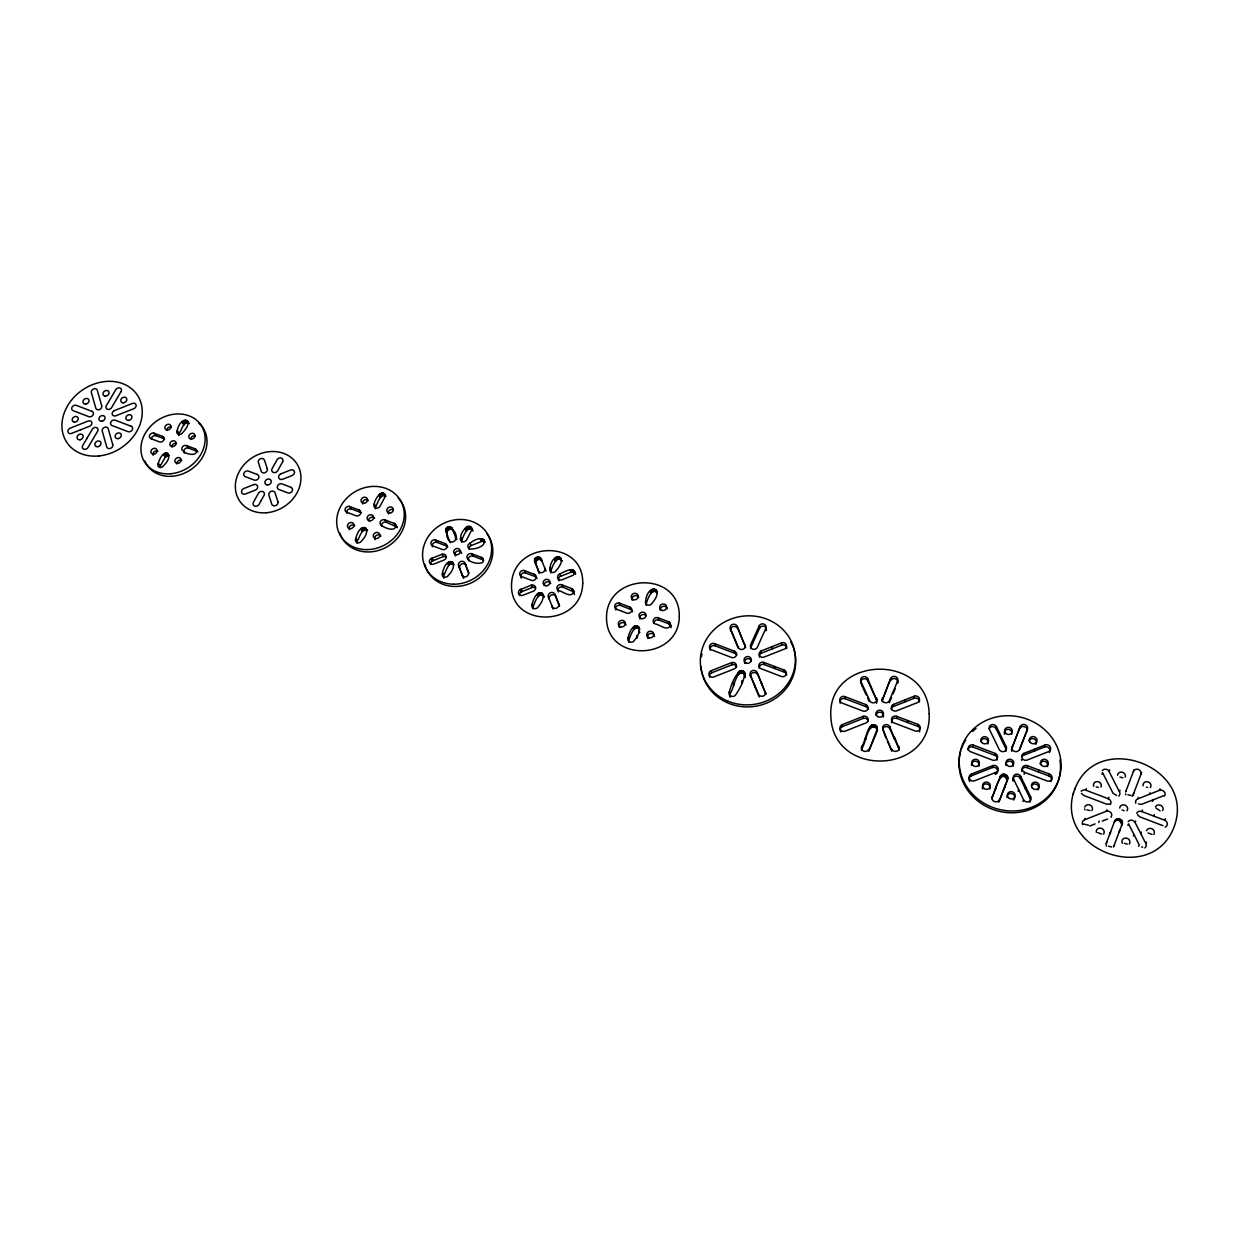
<?xml version="1.0" encoding="UTF-8"?>
<svg xmlns="http://www.w3.org/2000/svg" width="1239" height="1239" viewBox="0 0 1239 1239"><rect width="100%" height="100%" fill="white"/><g stroke="black" fill="none" stroke-linecap="round" stroke-linejoin="round"><path stroke-width="1.5" d="M899.158 750.23A3.794 3.562 8 0 0 898.879 748.402L889.819 728.702L889.819 726.72A3.779 3.547 5.9 0 0 884.863 724.815A3.779 3.547 5.9 0 0 882.896 729.446L885.978 738.057M882.168 701.816A3.732 3.485 4.3 0 1 882.385 700.02L890.64 678.538A3.748 3.469 3.9 0 1 895.487 676.633A3.748 3.469 3.9 0 1 897.609 681.156L897.563 683.262M882.896 729.446L891.941 751.144L887.496 741.371M891.244 709.73A3.748 3.5 5.5 0 1 893.025 706.664L893.489 704.433L914.243 696.21A3.779 3.5 6.4 0 1 919.214 698.084A3.779 3.5 6.4 0 1 917.294 702.683L896.091 711.016A3.763 3.516 5.4 0 1 893.04 704.619L893.489 704.433M894.558 739.094L889.819 726.72M891.724 722.833A3.763 3.516 6.2 0 1 896.711 718.372L896.742 716.359L917.805 724.366A3.794 3.547 8.1 0 1 919.973 729.012A3.794 3.547 8.1 0 1 915.063 730.948L893.753 722.802A3.779 3.531 6 0 1 891.786 718.124A3.779 3.531 6 0 1 896.742 716.359M898.879 748.402L894.589 737.143M893.474 706.478L904.578 702.095L904.64 700.035M1106.489 846.082A4.073 3.717 24.3 0 1 1106.303 843.186L1114.295 822.046L1116.525 820.218L1119.576 820.497L1121.884 824.647L1113.876 846.129A4.073 3.717 24.3 0 1 1113.412 846.98M920.081 729.167A3.779 3.531 8.2 0 0 917.712 726.364L907.583 722.538L907.645 720.54M919.415 701.94A3.763 3.5 6.5 0 0 914.165 698.285L914.243 696.21M917.712 726.364L917.805 724.366M1007.369 780.462C1000.694 766.229 994.39 792.975 991.789 798.551L1000.415 776.079L1002.63 774.298L1005.603 774.561L1007.601 776.698L1007.369 780.462L999.099 801.385A3.918 3.655 17.7 0 1 998.619 802.206M534.644 561.391L539.368 573.301L534.52 559.827L535.96 557.689L538.516 557.008L540.715 558.185L542.124 561.252L540.715 558.185M535.666 563.73C534.474 560.369 539.6 557.736 541.722 560.539M450.5 542.697C439.349 529.564 455.998 521.96 456.68 539.77L451.786 527.814L448.797 526.683L446.505 527.922L445.653 530.246L449.23 540.328A3.423 3.051 -27.2 0 0 453.613 541.629A3.423 3.051 -27.2 0 0 455.425 537.385M877.166 727.061L876.98 731.738L877.166 727.061C867.656 717.753 866.092 741.681 861.678 746.528L861.755 748.449A3.763 3.547 5.5 0 0 861.523 750.276M729.353 691.734A3.655 3.438 -10.2 0 0 731.258 696.225A3.655 3.438 -10.2 0 0 736.043 694.32C754.226 667.078 738.026 659.876 729.353 691.734L729.833 693.778A3.64 3.423 -10.1 0 0 730.251 697.185M670.392 625.494L668.75 621.823L658.296 617.843A3.562 3.283 -16.7 0 0 653.557 619.546A3.562 3.283 -16.7 0 0 655.168 623.914C659.427 624.348 667.387 631.875 670.392 625.494L671.042 627.708M967.938 749.92A3.856 3.578 12.9 0 1 973.095 747.071L973.374 745.119L995.103 753.389A3.887 3.609 14.4 0 1 997.395 758.129A3.887 3.609 14.4 0 1 992.424 760.08L970.664 751.779A3.856 3.593 12.8 0 1 968.418 747.071A3.856 3.593 12.8 0 1 973.374 745.119M968.96 779.734A3.872 3.609 15.1 0 1 971.175 775.908L971.453 774.034L992.873 765.594A3.903 3.624 15.3 0 1 997.891 767.87A3.903 3.624 15.3 0 1 995.645 772.486L995.289 774.36M573.58 592.257L572.031 588.68L561.933 584.823A3.5 3.19 -22.8 0 0 557.271 586.496A3.5 3.19 -22.8 0 0 558.758 590.755C562.909 591.251 570.606 598.452 573.58 592.257L574.493 594.534M1006.006 751.144A3.872 3.578 14.4 0 0 1005.681 748.387L996.125 728.749L996.481 726.735A3.856 3.562 12.5 0 0 991.386 724.83A3.856 3.562 12.5 0 0 989.481 729.508L999.284 749.688A3.887 3.593 14.3 0 0 1004.55 751.283A3.887 3.593 14.3 0 0 1006.068 746.436L996.481 726.735M997.441 772.532A3.887 3.609 15.5 0 0 992.532 767.499L992.873 765.594M997.039 760.034A3.872 3.593 14.6 0 0 994.762 755.325L995.103 753.389M995.428 789.723L996.048 786.966M1005.681 748.387L1006.068 746.436M1000.043 777.953L1000.415 776.079M1000.601 777.178L1000.973 775.304M1001.344 776.574L1001.716 774.7M1002.258 776.172L1002.63 774.298M1003.234 776.017L1003.621 774.143M999.099 801.385L1007.756 778.588M1004.256 776.094L1004.628 774.22M1005.216 776.435L1005.603 774.561M1011.535 749.533A3.887 3.578 15 0 1 1011.752 748.619L1020.162 726.673A3.887 3.562 13.9 0 1 1025.118 724.707A3.887 3.562 13.9 0 1 1027.425 729.384L1019.682 749.703M1006.068 776.977L1006.455 775.103M1004.597 787.446L1004.984 785.603M1004.814 787.013L1005.185 785.17M1006.749 777.705L1007.137 775.831M1007.214 778.572L1007.601 776.698M1007.059 781.344L1007.803 777.643M1075.096 788.267C1050.842 848.854 1152.208 887.744 1174.371 826.119C1195.805 766.43 1096.67 729.244 1074.693 789.506M1011.752 748.619L1020.162 726.673M1030.523 800.549A3.949 3.655 18.9 0 0 1030.167 798.659L1030.631 796.847L1020.673 776.404A3.934 3.64 16.9 0 0 1015.484 774.421A3.934 3.64 16.9 0 0 1013.595 779.192L1013.177 781.066A3.918 3.624 17.1 0 1 1012.883 780.136M1021.586 756.874A3.903 3.593 15.9 0 1 1022.934 755.527L1023.832 753.405L1045.05 745.011A3.918 3.593 16.1 0 1 1050.254 746.962A3.918 3.593 16.1 0 1 1048.38 751.701L1026.713 760.219A3.918 3.609 15.8 0 1 1023.368 753.591L1023.832 753.405M1030.167 798.659L1020.239 778.278L1020.673 776.404M1018.21 791.349L1018.628 789.522L1013.595 779.192M1024.173 774.251L1024.607 772.377A3.934 3.624 16.7 0 1 1022.454 767.545A3.934 3.624 16.7 0 1 1027.534 765.733L1049.541 774.112A3.949 3.64 18.1 0 1 1051.911 778.913A3.949 3.64 18.1 0 1 1046.893 780.88L1024.607 772.377M1021.772 771.293A3.918 3.609 16.8 0 1 1027.085 767.638L1027.534 765.733M574.385 571.225L573.456 575.097L561.685 579.945A3.485 3.175 -22.5 0 1 559.331 574.106C563.745 572.464 574.354 564.953 575.562 574.338L573.905 570.559M1025.443 789.026L1025.892 787.183M1023.399 755.356L1034.751 750.88L1035.231 748.929M1023.073 801.463L1023.507 799.651L1018.628 789.522M1034.751 750.88L1044.539 746.978L1045.05 745.011M1051.586 779.858A3.949 3.624 18.2 0 0 1049.015 775.986L1038.437 771.99L1038.932 770.1M1049.015 775.986L1049.541 774.112M861.755 748.449C866.138 743.617 867.703 719.766 877.197 729.043M1073.237 793.967L1073.64 792.743M729.833 693.778C734.278 689.194 736.183 666.071 745.274 674.976L744.84 672.87M1081.26 791.334A3.996 3.655 20.2 0 1 1085.813 790.188L1086.355 788.654M1082.669 824.694A4.027 3.686 22.3 0 1 1084.543 819.815L1085.085 818.36M1101.967 774.236L1102.555 772.656L1113.118 793.378L1116.618 795.453M1132.028 796.305A4.027 3.655 21.3 0 0 1133.174 794.788L1141.568 772.687M1134.026 769.868L1125.631 791.938L1126.282 790.389M1119.793 794.493A4.011 3.655 21 0 0 1119.375 791.675L1109.075 771.432L1109.679 769.853M1098.668 822.495L1099.241 821.023M1110.299 804.452A4.011 3.655 21.4 0 0 1108.316 798.752L1108.92 797.235M1027.425 729.384L1019.434 749.425A3.903 3.593 14.8 0 1 1014.462 751.392A3.903 3.593 14.8 0 1 1012.155 746.668M1084.543 819.815L1106.303 811.251L1106.907 809.764M1119.375 791.675L1120.01 790.126M874.44 737.654L868.74 751.159L876.949 729.756M874.657 737.236L876.391 733.116M628.188 637.512A3.562 3.299 -19.1 0 0 629.784 641.91A3.562 3.299 -19.1 0 0 634.538 640.191C646.433 626.206 632.68 617.827 628.188 637.512L628.963 639.68A3.562 3.299 -19.1 0 0 628.777 642.22M882.385 700.02L890.64 678.538M897.609 681.156L889.354 700.593A3.748 3.5 4.2 0 1 884.491 702.513A3.748 3.5 4.2 0 1 882.369 697.96M889.339 702.652L891.584 697.371M893.087 693.84L895.317 688.559M1114.295 822.046L1114.914 820.574M1114.837 821.24L1115.472 819.784M1110.082 833.181L1110.686 831.756M1109.834 834.126L1110.438 832.685M1115.596 820.621L1116.231 819.149M1106.303 843.186L1106.907 841.777M1116.525 820.218L1117.144 818.747M1117.532 820.063L1118.167 818.592M1118.585 820.156L1119.22 818.685M1119.576 820.497L1120.211 819.025M1120.474 821.07L1121.109 819.599M1121.187 821.813L1121.822 820.357M1133.174 794.788L1133.84 793.254M1121.682 822.711L1122.317 821.24M1121.915 823.672L1122.565 822.216M1121.589 825.561L1122.534 823.192M1119.204 831.818L1120.056 829.944M1113.876 846.129L1114.511 844.719M1135.791 803.275A4.042 3.671 22 0 1 1137.309 799.078L1138.455 797.358M765.826 628.436L757.323 647.254A3.624 3.376 -8.6 0 1 752.569 649.128A3.624 3.376 -8.6 0 1 750.664 644.729L759.182 625.943A3.624 3.345 -8.1 0 1 763.921 624.084A3.624 3.345 -8.1 0 1 765.826 628.436L766.198 630.666A3.609 3.345 -8 0 0 766.445 629.815M750.803 648.647A3.609 3.361 -8.5 0 1 751.082 646.913L759.569 628.173L759.182 625.943M1127.893 825.282L1128.543 823.827L1139.245 844.843L1138.564 846.314M1144.836 847.91A4.104 3.717 24.8 0 0 1145.796 843.465L1135.079 822.464L1135.76 820.992M1137.774 798.892L1149.358 794.338L1150.071 792.79M1136.705 813.373A4.058 3.686 22.8 0 1 1141.862 811.545L1142.559 810.043M1133.313 835.891L1133.979 834.466M645.705 600.698C647.532 583.058 665.699 587.596 652.117 603.114A3.547 3.252 -17.1 0 1 647.455 604.957A3.547 3.252 -17.1 0 1 645.705 600.698L646.417 602.959A3.531 3.252 -17.1 0 0 646.34 605.468M628.963 639.68C630.388 636.18 633.919 623.883 639.789 629.458L639.061 627.259M646.417 602.959C647.563 599.521 651.668 586.976 657.32 592.97L656.639 590.678M1152.425 801.354L1153.153 799.836L1163.731 795.655M1149.358 794.338L1159.332 790.358L1160.076 788.809M1140.701 833.537L1141.398 832.097M1141.862 811.545L1153.664 816.067L1154.392 814.581M532.166 604.121C536.905 584.916 550.209 593.001 538.299 606.723A3.5 3.19 -24.9 0 1 533.637 608.411A3.5 3.19 -24.9 0 1 532.166 604.121L533.219 606.351A3.5 3.19 -24.9 0 0 532.987 608.845M533.219 606.351C534.737 603.021 538.253 590.91 543.983 596.346M550.859 572.898A3.469 3.144 -22.8 0 1 550.999 570.451C552.253 567.183 556.326 554.809 561.84 560.648M550.008 568.112C552.083 550.952 569.816 555.196 556.218 570.467A3.485 3.159 -22.8 0 1 551.634 572.279A3.485 3.159 -22.8 0 1 550.008 568.112L550.999 570.451M1145.796 843.465L1146.509 842.04M442.54 572.759C446.721 553.694 460.769 562.676 448.472 575.268A3.454 3.098 -28.6 0 1 443.887 576.94A3.454 3.098 -28.6 0 1 442.54 572.759L443.825 575.051A3.454 3.082 -28.6 0 0 443.903 578.195M443.825 575.051C446.148 571.953 447.929 561.035 454.032 564.597L452.777 562.274M461.729 542.264A3.423 3.051 -26.7 0 1 461.915 539.879C463.262 536.766 467.304 524.562 472.694 530.261C469.627 520.442 460.319 532.166 460.676 537.494A3.438 3.051 -26.7 0 0 462.178 541.551A3.438 3.051 -26.7 0 0 466.685 539.77L471.563 530.23L471.501 527.86M1165.171 827.172A4.089 3.702 23.8 0 0 1164.645 820.218L1165.403 818.731M355.841 538.469C360.255 519.853 373.853 528.573 361.587 540.916A3.407 2.989 -31 0 1 357.08 542.558A3.407 2.989 -31 0 1 355.841 538.469L357.359 540.823A3.392 2.989 -31.1 0 0 357.049 543.193M357.359 540.823C359.728 537.85 361.556 527.148 367.518 530.602L366.032 528.217M375.463 508.764A3.376 2.958 -29.3 0 1 375.696 506.426C377.864 503.545 380.079 492.533 385.964 496.374C382.293 487.314 374.457 499.642 374.24 503.994A3.376 2.958 -29.3 0 0 375.618 507.959A3.376 2.958 -29.3 0 0 380.063 506.193L385.004 496.87L384.539 493.912M158.298 463.401C163.223 445.761 175.799 453.923 163.61 465.678A3.299 2.757 -34.4 0 1 159.289 467.258A3.299 2.757 -34.4 0 1 158.298 463.401L160.311 465.879A3.299 2.757 -34.4 0 0 159.831 467.382M177.208 430.63C180.12 415.328 196.196 418.426 182.613 432.674A3.283 2.726 -33.1 0 1 178.339 434.362A3.283 2.726 -33.1 0 1 177.208 430.63L179.144 433.17A3.268 2.726 -33.1 0 0 178.834 435.4M160.311 465.879L165.406 457.052L169.046 455.456L167.064 452.963M179.144 433.17C181.901 430.429 183.016 421.136 188.762 423.118M431.218 558.557L442.029 554.251A3.438 3.067 -28.2 0 1 446.117 556.141A3.438 3.067 -28.2 0 1 443.701 560.183L434.208 563.915A3.438 3.067 -28.8 0 1 429.701 562.924A3.438 3.067 -28.8 0 1 431.218 558.557L432.535 560.88A3.438 3.067 -28.8 0 0 430.738 564.473M432.535 560.88L443.314 556.59A3.438 3.067 -28.2 0 1 446.536 557.132M520.272 589.578L531.252 585.195A3.485 3.175 -24.6 0 1 535.496 587.147A3.485 3.175 -24.6 0 1 533.095 591.282L523.447 595.061A3.5 3.175 -25.3 0 1 518.816 594.023A3.5 3.175 -25.3 0 1 520.272 589.578L521.356 591.839A3.485 3.159 -25.3 0 0 519.59 595.51M521.356 591.839L532.305 587.487A3.485 3.159 -24.6 0 1 535.62 588.06M470.077 543.162L469.658 543.332A3.438 3.067 -26.5 0 0 471.842 549.016C491.775 547.235 485.456 531.144 470.077 543.162L471.269 545.532L481.986 541.304L485.115 542.186L483.953 539.817M471.269 545.532L470.866 545.702A3.438 3.067 -26.5 0 0 469.07 549.28M574.819 572.883L571.597 571.969L560.291 576.429A3.485 3.159 -22.5 0 0 558.851 580.843M761.226 650.94L760.777 651.125A3.64 3.392 -7.7 0 0 763.549 657.289L784.241 649.143A3.64 3.392 -6.1 0 0 786.223 644.683A3.64 3.392 -6.1 0 0 781.484 642.902L761.226 650.94L761.164 653.294A3.624 3.376 -7.7 0 0 759.476 657.119M761.598 653.108L781.809 645.085A3.624 3.376 -6 0 1 786.765 648.601M904.578 702.095L914.165 698.285M1089.762 826.041L1095.106 823.904M711.201 670.686L731.66 662.602A3.624 3.392 -10.3 0 1 736.229 664.693A3.624 3.392 -10.3 0 1 733.891 669.029L713.85 676.959A3.624 3.392 -12.3 0 1 709.157 675.147A3.624 3.392 -12.3 0 1 711.201 670.686L711.744 672.777A3.609 3.392 -12.2 0 0 709.699 677.237M711.744 672.777L732.125 664.739A3.624 3.392 -10.3 0 1 736.678 666.814M842.272 724.629L863.211 716.359A3.748 3.516 3.6 0 1 868.012 718.543A3.748 3.516 3.6 0 1 865.72 723.018L845.184 731.134A3.748 3.531 2.2 0 1 840.274 729.244A3.748 3.531 2.2 0 1 842.272 724.629L842.396 726.612A3.732 3.516 2.3 0 0 840.166 730.329M842.396 726.612L863.289 718.372A3.748 3.516 3.7 0 1 868.26 721.454M971.175 775.908L992.532 767.499M1153.199 799.79L1141.63 804.328L1138.533 803.972M995.645 772.486L974.644 780.771A3.887 3.624 14.9 0 1 969.518 778.789A3.887 3.624 14.9 0 1 971.453 774.034M1102.214 821.101L1107.542 819.025M1109.401 804.065L1106.334 804.049L1083.753 795.438L1081.477 793.409M1088.57 825.251L1083.784 824.028M1089.948 810.554L1086.913 809.857M1122.937 777.782L1119.917 777.054M1130.882 795.469L1127.846 794.71M1101.61 834.11L1097.785 832.623M1151.945 834.42L1148.073 832.933M1127.382 844.084L1124.331 843.31M1111.507 846.98L1108.456 846.191M1098.296 787.369L1096.252 786.904M1160.138 810.879L1156.002 808.06M1146.462 787.183L1147.5 787.431M1124.083 810.709L1122.116 809.95M1141.599 846.934L1142.652 847.197M196.025 449.385C199.138 456.928 185.695 454.62 183.295 450.996A3.299 2.757 -33.4 0 1 182.303 447.171A3.299 2.757 -33.4 0 1 186.624 445.591L195.421 448.952L197.93 451.91M384.942 519.869L394.42 523.493L396.976 526.962L386.382 522.269L384.942 519.869A3.392 2.989 -29.6 0 0 380.45 521.495A3.392 2.989 -29.6 0 0 381.689 525.553C384.539 528.124 397.146 532.708 395.566 524.562M481.367 557.395C489.359 565.573 470.913 564.163 468.76 559.61A3.454 3.082 -26.9 0 1 467.397 555.444A3.454 3.082 -26.9 0 1 471.982 553.802L481.367 557.395L483.628 560.353L482.451 558.015M658.296 617.843L658.978 620.073L669.401 624.038L671.042 625.989L670.036 622.985M561.933 584.823L562.893 587.116L574.199 592.087L573.285 589.81M774.437 666.427L784.148 670.082A3.671 3.423 -5.6 0 1 786.115 674.543A3.671 3.423 -5.6 0 1 781.313 676.448L760.963 668.673A3.64 3.407 -7.6 0 1 759.197 664.181A3.64 3.407 -7.6 0 1 764.029 662.447L774.437 666.427L774.778 668.549L784.457 672.204A3.655 3.423 -5.5 0 1 786.672 674.899M619.376 603.099L629.737 607.017A3.547 3.252 -18.7 0 1 631.487 611.276A3.547 3.252 -18.7 0 1 626.826 613.119L616.991 609.371A3.531 3.252 -19.4 0 1 614.885 605.282A3.531 3.252 -19.4 0 1 619.376 603.099L620.166 605.344L630.512 609.263A3.531 3.252 -18.7 0 1 632.54 611.834M534.319 574.338A3.485 3.159 -24.2 0 1 535.929 578.505A3.485 3.159 -24.2 0 1 531.345 580.317L521.836 576.677A3.485 3.144 -24.6 0 1 519.869 572.681A3.485 3.144 -24.6 0 1 524.283 570.529L534.319 574.338L535.356 576.646A3.469 3.144 -24.2 0 1 537.091 578.35M1153.664 816.067L1164.645 820.218M714.5 643.614L734.386 651.172A3.624 3.376 -10.4 0 1 736.276 655.57A3.624 3.376 -10.4 0 1 731.521 657.46L711.635 649.871A3.609 3.361 -12.2 0 1 709.777 645.488A3.609 3.361 -12.2 0 1 714.5 643.614L715.027 645.782L734.851 653.325A3.609 3.376 -10.3 0 1 736.771 655.137M524.283 570.529L525.351 572.852L535.356 576.646M359.031 510.019A3.392 2.958 -30.2 0 1 360.41 513.984A3.392 2.958 -30.2 0 1 355.965 515.749L347.044 512.327A3.376 2.943 -30.5 0 1 345.325 508.532A3.376 2.943 -30.5 0 1 349.63 506.457L359.031 510.019L360.534 512.435A3.376 2.943 -30.3 0 1 361.23 512.822M153.837 433.123L162.572 436.438L164.555 438.978L155.835 435.663L153.837 433.123A3.268 2.726 -33.8 0 0 149.687 435.121A3.268 2.726 -33.8 0 0 151.143 438.714L159.428 441.889A3.283 2.726 -33.7 0 0 163.687 440.186A3.283 2.726 -33.7 0 0 162.572 436.438M445.235 543.611A3.438 3.051 -27.8 0 1 446.721 547.684A3.438 3.051 -27.8 0 1 442.199 549.466L432.984 545.95A3.423 3.051 -28.1 0 1 431.157 542.047A3.423 3.051 -28.1 0 1 435.509 539.925L445.235 543.611L446.505 545.981A3.423 3.051 -27.8 0 1 447.79 546.941M349.63 506.457L351.148 508.873L360.534 512.435M844.89 696.612L865.705 704.542A3.748 3.5 3 0 1 867.796 709.111A3.748 3.5 3 0 1 862.917 711.031L842.102 703.071A3.717 3.485 0.8 0 1 840.042 698.533A3.717 3.485 0.8 0 1 844.89 696.612L845.013 698.672A3.717 3.485 0.9 0 0 840.212 703.241M435.509 539.925L436.809 542.295L446.505 545.981M973.095 747.071L994.762 755.325M1085.813 790.188L1108.316 798.752M845.013 698.672L865.767 706.586A3.732 3.5 3.1 0 1 868.074 709.343M759.259 668.038A3.64 3.392 -7.5 0 1 764.401 664.584L774.778 668.549M1027.085 767.638L1038.437 771.99M896.711 718.372L907.583 722.538M471.982 553.802L473.19 556.141L482.544 559.734M186.624 445.591L188.56 448.115L197.326 451.476L195.065 448.828M1162.879 825.654L1139.741 816.811L1137.479 814.689M163.982 453.923L165.964 456.417M163.424 454.558L165.406 457.052M166.274 452.916L168.256 455.41M165.453 453.071L167.435 455.565M164.663 453.412L166.661 455.906M182.025 422.313L183.945 424.869M183.047 421.012L184.967 423.583M182.458 421.601L184.162 424.528M185.37 420.16L187.29 422.731M184.565 420.253L186.485 422.84M183.759 420.548L185.695 423.118M186.841 420.548L189.319 423.583M186.144 420.253L188.065 422.824M361.385 528.495L362.888 530.865M360.828 529.161L362.33 531.531M362.903 527.613L364.405 529.982M362.098 527.953L363.585 530.338M365.381 527.768L366.868 530.153M364.607 527.504L366.094 529.889M363.755 527.442L365.257 529.827M374.24 503.994L375.696 506.426M395.071 523.958L397.254 527.69M394.42 523.493L395.83 525.894M394.033 523.354L395.442 525.754M379.335 494.5L380.776 496.963M379.134 494.872L380.574 497.335M378.917 495.244L380.358 497.706M380.667 493.401L382.108 495.863M379.939 493.881L381.38 496.343M383.192 493.107L384.617 495.569M382.355 492.998L383.78 495.461M381.504 493.107L382.928 495.569M383.935 493.416L385.36 495.879M432.039 558.216L433.356 560.539M447.449 563.234L448.719 565.542M442.029 554.251L443.314 556.59M448.735 562.01L450.005 564.318M448.007 562.552L449.277 564.86M450.423 561.484L451.693 563.807M449.556 561.639L450.826 563.962M452.096 561.825L453.35 564.132M451.29 561.546L452.56 563.869M468.962 573.192L464.935 563.172A3.454 3.098 -27.5 0 0 460.66 561.546A3.454 3.098 -27.5 0 0 458.523 565.712L463.03 576.878A3.454 3.098 -27.7 0 0 463.804 578.288M458.523 565.712L463.03 576.878M445.715 529.44L446.985 531.825M445.653 530.246L446.923 532.646M445.808 530.958L447.078 533.343M446.505 527.922L447.759 530.323M446.009 528.635L447.279 531.035M447.945 526.916L449.215 529.316M447.155 527.334L448.425 529.734M449.68 526.668L450.934 529.068M448.797 526.683L450.067 529.084M451.786 527.814L453.428 530.912M451.213 527.256L452.467 529.657M450.5 526.869L451.755 529.27M460.676 537.494L461.915 539.879M465.709 527.799L466.933 530.199M465.508 528.17L466.716 530.571M465.291 528.557L466.514 530.958M467.057 526.668L468.265 529.068M466.313 527.164L467.521 529.564M481.77 557.535L482.947 559.873M468.776 526.265L469.984 528.681M467.908 526.358L469.101 528.774M470.402 526.699L471.594 529.115M469.627 526.374L470.835 528.79M471.037 527.21L472.942 531.02M481.692 538.841L482.869 541.211M480.825 538.919L481.986 541.304M480.391 539.073L481.568 541.458M483.318 539.29L484.495 541.675M482.56 538.965L483.721 541.35M521.123 589.222L522.192 591.499M876.515 699.818L867.796 680.831A3.702 3.454 1.8 0 0 862.917 678.987A3.702 3.454 1.8 0 0 860.966 683.525L860.888 681.419A3.717 3.469 1.7 0 1 862.855 676.881A3.717 3.469 1.7 0 1 867.734 678.709L876.515 699.818A3.732 3.485 3.4 0 1 876.933 701.584M860.888 681.419L869.855 700.933A3.748 3.5 3.3 0 0 874.889 702.467A3.748 3.5 3.3 0 0 876.484 697.758M861.709 685.136L866.185 694.878M867.672 698.115L869.159 701.367M531.252 585.195L532.305 587.487M536.998 594.395L538.036 596.656M538.284 593.156L539.306 595.417M537.556 593.698L538.593 595.959M539.12 592.784L540.142 595.045M540.901 592.691L541.923 594.952M540.018 592.629L541.025 594.89M542.434 593.45L544.324 597.105M541.722 592.97L542.744 595.231M548.397 596.981L549.388 599.227A3.5 3.19 -23.6 0 1 551.479 594.983A3.5 3.19 -23.6 0 1 555.877 596.656L559.532 606.134L554.902 594.395A3.5 3.19 -23.6 0 0 550.488 592.707A3.5 3.19 -23.6 0 0 548.397 596.981L552.919 608.287A3.5 3.206 -23.6 0 0 553.229 609.077M552.919 608.287L551.928 606.057A3.516 3.206 -23.6 0 0 556.048 608.303A3.516 3.206 -23.6 0 0 558.712 604.276L558.557 603.889M534.474 560.663L535.496 563.002M535.294 558.293L536.317 560.632M534.799 559.021L535.837 561.36M534.52 559.827L535.558 562.165M759.368 697.015A3.655 3.438 -7.1 0 1 758.903 696.241L750.307 675.147A3.655 3.423 -8.3 0 1 752.321 670.671A3.655 3.423 -8.3 0 1 757.06 672.483L765.671 693.561A3.655 3.438 -7.1 0 1 765.903 694.429M757.06 672.483L765.671 693.561M535.96 557.689L536.983 560.043M750.307 675.147L758.5 694.196A3.671 3.454 -7.2 0 0 763.27 696.024A3.671 3.454 -7.2 0 0 765.299 691.501M537.618 557.023L538.64 559.378M536.75 557.256L537.772 559.61M738.196 648.136L730.375 628.854A3.609 3.33 -10.5 0 1 732.388 624.471A3.609 3.33 -10.5 0 1 737.05 626.222L745.413 646.743A3.609 3.361 -9.6 0 1 745.708 647.579M737.05 626.222L745.413 646.743M730.375 628.854L738.49 647.672A3.624 3.376 -9.7 0 0 743.323 649.128A3.624 3.376 -9.7 0 0 744.98 644.574M539.368 557.209L540.374 559.563M554.902 594.395L555.877 596.656M538.516 557.008L539.538 559.362M540.111 557.612L541.118 559.966M545.888 571.102A3.469 3.144 -23.5 0 0 545.64 570.327L544.633 568.004A3.485 3.144 -23.5 0 1 542.868 572.325A3.485 3.144 -23.5 0 1 538.346 570.978M554.561 558.975L555.521 561.329M559.749 573.936L560.709 576.259M554.964 558.216L555.939 560.57M554.762 558.603L555.738 560.957M556.326 557.07L557.287 559.424M555.568 557.565L556.543 559.92M558.077 556.652L559.037 559.006M557.178 556.76L558.139 559.114M559.749 557.101L560.694 559.455M572.743 589.16L573.672 591.452M558.944 556.776L559.904 559.13M572.031 588.68L572.96 590.957M571.628 588.54L572.557 590.817M560.4 557.627L562.119 561.422M570.668 569.63L571.597 571.969M570.234 569.785L571.164 572.108M572.449 569.677L573.363 572.015M571.566 569.553L572.495 571.876M573.239 570.017L574.168 572.356M541.118 558.897L545.64 570.327M464.935 563.172L468.45 572.821A3.469 3.113 -27.7 0 1 465.771 576.77A3.469 3.113 -27.7 0 1 461.806 574.586M632.943 627.569L633.702 629.768M633.501 626.857L634.244 629.056M636.629 635.762L637.373 637.946M635.065 625.927L635.824 628.127M634.229 626.299L634.972 628.498M629.737 607.017L630.512 609.263M635.979 625.757L636.738 627.972M637.76 626.113L638.503 628.328M639.076 630.574L639.82 632.773M636.892 625.834L637.651 628.034M638.488 626.609L639.231 628.808M650.367 590.972L651.064 593.264M650.165 591.359L650.862 593.651M651.172 589.903L651.869 592.211M650.568 590.569L651.265 592.877M651.931 589.408L652.628 591.7M653.712 588.99L654.409 591.282M652.798 589.083L653.495 591.39M655.446 589.454L656.128 591.746M654.61 589.114L655.307 591.421M656.128 589.981L656.809 592.288M668.75 621.823L669.401 624.038M668.317 621.668L668.967 623.898M669.478 622.319L670.129 624.533M733.519 682.565L733.984 684.64M733.225 683.432L733.689 685.508M731.66 662.602L732.125 664.739M734.386 651.172L734.851 653.325M738.723 671.615L739.172 673.722M738.165 672.343L738.614 674.45M741.929 681.218L742.378 683.293L742.146 680.815M739.451 671.042L739.9 673.149M740.318 670.655L740.767 672.777M741.263 670.5L741.696 672.607M743.09 670.872L743.524 672.978M742.192 670.578L742.641 672.684M744.453 672.065L744.887 674.171M744.887 674.636L745.32 676.742M743.849 671.383L744.283 673.489M744.546 675.472L744.98 677.578M754.474 684.764L754.876 686.84M750.664 644.729L751.082 646.913M761.381 682.519L761.753 684.594M764.029 662.447L764.401 664.584M772.098 646.65L772.455 648.818M784.148 670.082L784.457 672.204M781.484 642.902L781.809 645.085M863.211 716.359L863.289 718.372M865.72 737.05L865.782 739.002M865.442 737.933L865.503 739.884M865.705 704.542L865.767 706.586M867.734 678.709L867.796 680.831M870.785 725.729L870.831 727.727M870.243 726.488L870.289 728.47M871.544 725.14L871.575 727.123M872.426 724.753L872.457 726.735M873.387 724.598L873.433 726.581M874.362 724.676L874.409 726.658M875.292 724.985L875.323 726.983M876.747 726.224L876.778 728.207M876.097 725.512L876.128 727.51M877.351 727.974L877.305 730.871M198.906 423.149A33.623 28.094 -33.6 0 1 191.333 469.287A33.623 28.094 -33.6 0 1 144.824 461.016M176.852 463.913A3.299 2.757 -33.9 0 1 181.746 460.304M153.125 455.286A3.283 2.741 -34.2 0 1 157.926 451.182M190.698 439.473A3.268 2.741 -32.9 0 1 195.112 435.927M151.406 439.148A3.268 2.71 -33.8 0 1 155.835 435.663M166.831 430.274A3.268 2.71 -33.3 0 1 171.369 426.944M171.787 446.706A3.283 2.741 -33.6 0 1 176.48 443.516M184.611 453.118A3.283 2.757 -33.4 0 1 184.131 452.576M183.852 451.925A3.283 2.757 -33.4 0 1 188.56 448.115M1125.833 794.772A4.027 3.655 21.3 0 1 1125.492 793.827M1133.36 771.463A4.011 3.624 20.2 0 1 1138.393 769.465A4.011 3.624 20.2 0 1 1140.871 774.282M1119.7 808.045A4.042 3.671 22.1 0 1 1124.981 805.102A4.042 3.671 22.1 0 1 1126.994 810.817M1159.332 790.358A4.058 3.655 21.9 0 1 1164.474 796.073M1102.261 770.612A3.98 3.624 19.5 0 1 1109.075 771.432M1119.39 795.361A4.011 3.655 21 0 1 1118.771 796.088M1106.303 811.251A4.027 3.686 22.2 0 1 1110.965 817.26M1128.156 821.581A4.058 3.686 23.2 0 1 1135.079 822.464M1155.46 806.79A4.073 3.671 22.8 0 1 1160.835 805.458A4.073 3.671 22.8 0 1 1162.678 810.569M1084.992 809.903A4.011 3.671 21.3 0 1 1084.636 808.974M1084.745 807.054A4.011 3.671 21.3 0 1 1090.212 805.149A4.011 3.671 21.3 0 1 1091.853 810.6M1093.65 786.3A3.996 3.64 20 0 1 1097.553 781.608A3.996 3.64 20 0 1 1100.944 787.028M1146.571 830.688A4.089 3.702 24.1 0 1 1152.162 828.891A4.089 3.702 24.1 0 1 1153.741 834.466M1117.547 775.273A4.011 3.624 20 0 1 1122.286 772.207A4.011 3.624 20 0 1 1125.244 777.163M1143.101 785.836A4.042 3.64 21.2 0 1 1147.779 781.794A4.042 3.64 21.2 0 1 1150.334 787.617M1096.314 832.314A4.042 3.702 23.2 0 1 1101.053 828.225A4.042 3.702 23.2 0 1 1103.546 834.157M1122.302 843.201A4.073 3.717 24.3 0 1 1126.189 838.044A4.073 3.717 24.3 0 1 1129.256 844.1M1059.949 760.127A51.062 47.221 15.7 0 1 1006.858 812.552A51.062 47.221 15.7 0 1 960.674 751.082M961.123 749.626A51.062 47.221 15.7 0 1 965.708 739.915M972.522 731.521A51.062 47.221 15.7 0 1 976.053 728.439M1011.876 751.376A3.887 3.578 15 0 1 1011.582 750.478M1019.728 728.671A3.872 3.562 14 0 1 1024.668 726.735A3.872 3.562 14 0 1 1026.976 731.397M1051.384 780.771A3.949 3.624 18.2 0 1 1050.904 781.592M1005.665 765.253A3.887 3.609 15.7 0 1 1009.831 761.195A3.887 3.609 15.7 0 1 1013.115 766.167M1044.539 746.978A3.918 3.593 16.2 0 1 1049.402 752.507M1021.803 760.483A3.903 3.593 15.9 0 1 1021.37 759.615M989.047 728.764A3.841 3.547 12.6 0 1 996.125 728.749M969.781 781.468A3.872 3.609 15.1 0 1 969.254 780.647M996.915 773.322A3.887 3.609 15.5 0 1 996.187 773.941M1012.836 779.192A3.918 3.624 17.1 0 1 1020.239 778.278M1030.29 801.478A3.949 3.655 18.9 0 1 1029.826 802.314M1040.063 763.844A3.918 3.609 17.1 0 1 1047.76 764.788M1047.683 765.733A3.918 3.609 17.1 0 1 1047.327 766.616M971.515 765.346A3.872 3.593 14.1 0 1 975.573 761.195A3.872 3.593 14.1 0 1 978.934 766.074M980.669 741.402A3.856 3.562 13 0 1 985.686 738.893A3.856 3.562 13 0 1 987.87 743.942M1031.669 785.402A3.934 3.64 18.3 0 1 1037.12 784.736A3.934 3.64 18.3 0 1 1038.096 789.878M1004.612 734.278A3.856 3.562 13.5 0 1 1007.942 729.337A3.856 3.562 13.5 0 1 1011.705 734.262M1036.315 743.524A3.887 3.578 15.2 0 1 1035.85 744.345M1029.036 740.783A3.887 3.578 15.2 0 1 1036.532 742.61M982.635 788.933A3.903 3.624 16.3 0 1 986.027 783.884A3.903 3.624 16.3 0 1 989.791 788.949M1014.075 799.356A3.934 3.64 18.1 0 1 1013.378 800.022M1007.044 797.575A3.934 3.64 18.1 0 1 1011.241 793.471A3.934 3.64 18.1 0 1 1014.54 798.52M999.455 799.573A3.934 3.655 17.6 0 1 994.437 801.556A3.934 3.655 17.6 0 1 992.129 796.739M1030.631 796.847A3.949 3.655 18.8 0 1 1028.726 801.664A3.949 3.655 18.8 0 1 1023.507 799.651M876.035 715.244A3.748 3.5 4.6 0 1 880.681 712.286A3.748 3.5 4.6 0 1 883.237 717.009M840.909 732.001A3.732 3.516 2.3 0 1 840.414 731.211M919.865 730.995A3.779 3.531 8.2 0 1 919.4 731.8M890.624 680.66A3.732 3.469 4 0 1 897.81 682.395M876.763 702.482A3.732 3.485 3.4 0 1 876.36 703.303M882.865 728.733A3.763 3.531 6 0 1 889.819 728.702M868.694 749.239A3.779 3.562 5.3 0 1 863.784 751.175A3.779 3.562 5.3 0 1 861.678 746.528M898.91 746.467A3.794 3.578 7.8 0 1 896.959 751.144A3.794 3.578 7.8 0 1 891.956 749.208M750.726 677.253A3.64 3.407 -8.2 0 1 752.739 672.777A3.64 3.407 -8.2 0 1 757.463 674.589M744.747 663.392A3.624 3.376 -8.9 0 1 746.761 658.947A3.624 3.376 -8.9 0 1 751.469 660.728M710.257 650.227A3.593 3.345 -12.2 0 1 715.027 645.782M793.688 648.74A47.485 44.356 -8.9 0 1 757.029 705.982A47.485 44.356 -8.9 0 1 701.026 666.814M701.429 656.701A47.485 44.356 -8.9 0 1 701.986 653.851M790.854 642.034A47.485 44.356 -8.9 0 1 793.223 647.362M759.569 628.173A3.609 3.345 -8 0 1 766.213 628.096M730.84 631.069A3.593 3.33 -10.4 0 1 732.853 626.686A3.593 3.33 -10.4 0 1 737.499 628.436M619.485 627.538A3.547 3.268 -19.5 0 1 621.359 622.814A3.547 3.268 -19.5 0 1 626.005 624.936M647.951 638.55A3.562 3.299 -17.4 0 1 650.026 633.578A3.562 3.299 -17.4 0 1 654.533 636.536M660.356 610.3A3.547 3.268 -16 0 1 663.144 606.336A3.547 3.268 -16 0 1 667.279 608.752M632.262 600.265A3.531 3.237 -18 0 1 634.12 595.913A3.531 3.237 -18 0 1 638.704 597.415M615.814 610.022A3.531 3.237 -19.4 0 1 620.166 605.344M639.913 618.989A3.547 3.268 -17.7 0 1 646.061 615.644M653.898 623.449A3.547 3.283 -16.7 0 1 658.978 620.073M558.402 591.994A3.485 3.175 -22.8 0 1 562.893 587.116M544.122 585.304A3.485 3.159 -23.5 0 1 550.782 583.554M521.464 578.102A3.469 3.144 -24.7 0 1 521 577.42M520.752 576.646A3.469 3.144 -24.7 0 1 525.351 572.852M459.762 568.02A3.438 3.082 -27.6 0 1 461.899 563.869A3.438 3.082 -27.6 0 1 466.158 565.495M468.714 560.926A3.438 3.082 -26.9 0 1 473.19 556.141M455.456 555.924A3.438 3.067 -27.4 0 1 457.206 551.076A3.438 3.067 -27.4 0 1 461.605 553.477M432.488 546.786A3.423 3.036 -28.1 0 1 436.809 542.295M486.679 533.436A35.219 31.455 -27.4 0 1 472.183 582.438A35.219 31.455 -27.4 0 1 424.729 564.117M349.243 529.58A3.392 2.958 -30.9 0 1 354.757 525.739M375.076 539.6A3.392 2.989 -30.3 0 1 374.782 538.872M374.705 538.082A3.392 2.989 -30.3 0 1 380.931 536.146M398.153 497.939A34.707 30.417 -29.9 0 1 387.699 546.43A34.707 30.417 -29.9 0 1 339.687 532.94M388.457 513.906A3.376 2.958 -29 0 1 393.46 509.771M362.686 504.025A3.361 2.943 -29.6 0 1 368.448 500.649M346.843 513.271A3.376 2.943 -30.5 0 1 351.148 508.873M368.572 520.659A3.376 2.958 -29.9 0 1 374.627 518.258M381.581 526.265A3.392 2.974 -29.6 0 1 386.382 522.269M929.173 713.788C932.007 773.957 835.256 777.782 830.997 718.713C824.678 655.663 927.686 651.528 929.173 713.788M679.297 616.062C679.483 660.976 605.577 663.299 606.521 616.991C606.94 572.929 679.777 570.25 679.297 616.062M582.733 583.213C582.036 628.529 506.193 628.731 511.784 581.122C516.4 540.638 583.708 539.6 582.733 583.213M87.35 437.692L82.75 445.451A3.268 2.679 -35.5 0 0 83.787 449.184A3.268 2.679 -35.5 0 0 88.015 447.496L97.447 431.528A3.252 2.664 -34.9 0 0 96.797 427.703A3.252 2.664 -34.9 0 0 92.507 429.035L87.35 437.692M261.011 500.773L259.013 504.443A3.345 2.865 -33.1 0 1 254.615 506.054A3.345 2.865 -33.1 0 1 253.515 502.089L258.548 493.045A3.33 2.85 -32.7 0 1 263.009 491.682A3.33 2.85 -32.7 0 1 263.845 495.708L261.011 500.773M282.724 461.636L277.722 470.696A3.314 2.834 -31.6 0 1 273.37 472.431A3.314 2.834 -31.6 0 1 272.131 468.59L277.288 459.359A3.314 2.819 -31.3 0 1 282.724 461.636M121.05 391.632L111.603 407.6A3.221 2.648 -34 0 1 107.406 409.273A3.221 2.648 -34 0 1 106.368 405.618L115.816 389.666A3.221 2.633 -33.4 0 1 119.997 388.008A3.221 2.633 -33.4 0 1 121.05 391.632M114.391 410.62L114.003 410.775A3.237 2.664 -34 0 0 115.552 415.901L133.812 408.669A3.237 2.664 -33.5 0 0 136.027 404.89A3.237 2.664 -33.5 0 0 132.294 403.48L114.391 410.62M280.773 473.887L280.37 474.057A3.33 2.85 -31.6 0 0 282.198 479.431L292.605 475.311A3.33 2.85 -31.2 0 0 291.103 469.813L280.773 473.887M80.52 429.809L71.645 433.371A3.237 2.648 -35.3 0 1 67.959 431.946A3.237 2.648 -35.3 0 1 70.22 428.152L88.294 420.981A3.237 2.648 -34.8 0 1 91.841 422.638A3.237 2.648 -34.8 0 1 89.347 426.324L80.52 429.809M253.794 484.573L244.191 488.398A3.33 2.834 -33.1 0 0 241.651 492.518A3.33 2.834 -33.1 0 0 246.003 493.788L255.141 490.195A3.33 2.85 -32.7 0 0 257.588 486.338A3.33 2.85 -32.7 0 0 253.794 484.573M291.227 487.438L282.136 483.953A3.33 2.865 -32 0 0 277.737 485.549A3.33 2.865 -32 0 0 278.852 489.482L288.315 493.06A3.345 2.865 -31.8 0 0 291.227 487.438M131.117 426.231L115.304 420.222A3.237 2.664 -34.3 0 0 111.061 421.771A3.237 2.664 -34.3 0 0 111.959 425.504L127.958 431.621A3.252 2.679 -34.1 0 0 132.186 429.948A3.252 2.679 -34.1 0 0 131.117 426.231M257.263 474.491L248.234 471.052A3.314 2.819 -32.5 0 0 244.021 473.081A3.314 2.819 -32.5 0 0 245.601 476.767L254.165 480.051A3.314 2.834 -32.4 0 0 258.502 478.331A3.314 2.834 -32.4 0 0 257.263 474.491M91.98 411.333L76.322 405.37A3.221 2.617 -34.7 0 0 72.141 407.027A3.221 2.617 -34.7 0 0 73.147 410.682L88.821 416.66A3.237 2.648 -34.5 0 0 93.018 414.988A3.237 2.648 -34.5 0 0 91.98 411.333M278.001 501.996L275.073 492.89A3.345 2.865 -32.4 0 0 271.109 491.356A3.345 2.865 -32.4 0 0 268.909 495.337L271.635 503.715A3.345 2.881 -32.6 0 0 275.306 505.744A3.345 2.881 -32.6 0 0 278.001 501.996M267.175 468.528L264.465 460.118A3.314 2.819 -31.8 0 0 258.223 461.806L261.197 471.347A3.314 2.834 -32 0 0 265.285 472.555A3.314 2.834 -32 0 0 267.175 468.528M112.734 444.569L108.242 428.771A3.252 2.664 -34.7 0 0 104.525 427.347A3.252 2.664 -34.7 0 0 102.279 431.141L106.74 446.938A3.268 2.695 -35 0 0 110.488 448.394A3.268 2.695 -35 0 0 112.734 444.569M101.644 405.587L97.308 390.316A3.206 2.617 -33.9 0 0 93.637 388.922A3.206 2.617 -33.9 0 0 91.407 392.655L95.837 408.312A3.221 2.633 -34.2 0 0 99.693 409.443A3.221 2.633 -34.2 0 0 101.644 405.587M101.939 421.229A3.237 2.648 -34.4 0 0 104.68 416.598A3.237 2.648 -34.4 0 0 99.368 417.419A3.237 2.648 -34.4 0 0 101.939 421.229M170.672 473.747A33.716 28.156 -33.6 0 0 201.942 426.588A33.716 28.156 -33.6 0 0 146.45 431.404A33.716 28.156 -33.6 0 0 170.672 473.747M153.59 454.171A3.283 2.741 -34.2 0 0 156.904 449.695A3.283 2.741 -34.2 0 0 151.53 449.865A3.283 2.741 -34.2 0 0 153.59 454.171M177.719 463.401A3.299 2.772 -33.9 0 0 180.832 458.802A3.299 2.772 -33.9 0 0 175.411 459.189A3.299 2.772 -33.9 0 0 177.719 463.401M191.379 439.102A3.283 2.741 -32.9 0 0 194.848 434.75A3.283 2.741 -32.9 0 0 189.49 434.719A3.283 2.741 -32.9 0 0 191.379 439.102M167.28 430.026A3.268 2.726 -33.2 0 0 170.936 425.813A3.268 2.726 -33.2 0 0 165.685 425.55A3.268 2.726 -33.2 0 0 167.28 430.026M172.144 446.629A3.283 2.741 -33.6 0 0 175.984 442.509A3.283 2.741 -33.6 0 0 170.75 442.013A3.283 2.741 -33.6 0 0 172.144 446.629M267.299 484.96A3.33 2.85 -32.2 0 0 271.14 480.763A3.33 2.85 -32.2 0 0 265.766 480.236A3.33 2.85 -32.2 0 0 267.299 484.96M266.447 512.745A34.134 29.194 -32.2 0 0 297.375 464.548A34.134 29.194 -32.2 0 0 240.614 469.271A34.134 29.194 -32.2 0 0 266.447 512.745M99.058 455.937A42.451 34.8 -34.4 0 0 138.288 396.604A42.451 34.8 -34.4 0 0 68.919 403.651A42.451 34.8 -34.4 0 0 99.058 455.937M128.453 420.408A3.237 2.679 -33.9 0 0 131.752 416.041A3.237 2.679 -33.9 0 0 126.471 416.211A3.237 2.679 -33.9 0 0 128.453 420.408M74.448 422.127A3.237 2.633 -35 0 0 78.165 418.039A3.237 2.633 -35 0 0 73.07 417.698A3.237 2.633 -35 0 0 74.448 422.127M85.584 404.084A3.221 2.617 -34.3 0 0 88.79 399.701A3.221 2.617 -34.3 0 0 83.555 400.011A3.221 2.617 -34.3 0 0 85.584 404.084M118.154 438.621A3.252 2.679 -34.5 0 0 120.895 433.944A3.252 2.679 -34.5 0 0 115.552 434.765A3.252 2.679 -34.5 0 0 118.154 438.621M105.191 396.108A3.221 2.633 -33.7 0 0 108.986 392.128A3.221 2.633 -33.7 0 0 103.906 391.663A3.221 2.633 -33.7 0 0 105.191 396.108M122.955 402.799A3.221 2.648 -33.5 0 0 126.75 398.803A3.221 2.648 -33.5 0 0 121.654 398.339A3.221 2.648 -33.5 0 0 122.955 402.799M80.024 439.783A3.252 2.664 -35.3 0 0 82.796 435.121A3.252 2.664 -35.3 0 0 77.484 435.927A3.252 2.664 -35.3 0 0 80.024 439.783M97.85 446.69A3.268 2.679 -35.2 0 0 100.607 441.998A3.268 2.679 -35.2 0 0 95.279 442.819A3.268 2.679 -35.2 0 0 97.85 446.69M1006.889 765.098A3.903 3.609 15.6 0 0 1013.533 764.277A3.903 3.609 15.6 0 0 1009.212 759.275A3.903 3.609 15.6 0 0 1006.889 765.098M971.252 792.65A51.217 47.361 15.6 0 0 1058.075 781.251A51.217 47.361 15.6 0 0 1001.035 716.173A51.217 47.361 15.6 0 0 971.252 792.65M1041.085 764.711A3.934 3.624 16.9 0 0 1047.853 764.695A3.934 3.624 16.9 0 0 1044.183 759.244A3.934 3.624 16.9 0 0 1041.085 764.711M972.677 765.16A3.872 3.609 14 0 0 979.244 764.184A3.872 3.609 14 0 0 974.845 759.306A3.872 3.609 14 0 0 972.677 765.16M981.536 742.161A3.872 3.578 12.9 0 0 988.195 741.991A3.872 3.578 12.9 0 0 984.509 736.694A3.872 3.578 12.9 0 0 981.536 742.161M1032.366 788.035A3.949 3.64 18.2 0 0 1039.056 787.214A3.949 3.64 18.2 0 0 1034.673 782.15A3.949 3.64 18.2 0 0 1032.366 788.035M1005.526 733.101A3.872 3.562 13.4 0 0 1012.108 732.264A3.872 3.562 13.4 0 0 1007.834 727.355A3.872 3.562 13.4 0 0 1005.526 733.101M1030.182 742.393A3.903 3.578 15.1 0 0 1036.795 741.557A3.903 3.578 15.1 0 0 1032.459 736.601A3.903 3.578 15.1 0 0 1030.182 742.393M983.487 787.927A3.903 3.64 16.2 0 0 990.131 787.106A3.903 3.64 16.2 0 0 985.841 782.072A3.903 3.64 16.2 0 0 983.487 787.927M1008.283 797.529A3.934 3.655 18 0 0 1014.958 796.708A3.934 3.655 18 0 0 1010.621 791.644A3.934 3.655 18 0 0 1008.283 797.529M877.506 716.467A3.763 3.516 4.5 0 0 883.469 714.113A3.763 3.516 4.5 0 0 878.25 710.427A3.763 3.516 4.5 0 0 877.506 716.467M746.265 663.082A3.64 3.392 -9 0 0 751.299 659.442A3.64 3.392 -9 0 0 745.506 657.243A3.64 3.392 -9 0 0 746.265 663.082M728.191 701.274A47.64 44.465 -9 0 0 795.221 655.106A47.64 44.465 -9 0 0 720.246 624.657A47.64 44.465 -9 0 0 728.191 701.274M620.77 626.841A3.547 3.268 -19.5 0 0 625.23 622.737A3.547 3.268 -19.5 0 0 619.392 621.343A3.547 3.268 -19.5 0 0 620.77 626.841M649.422 637.806A3.562 3.314 -17.5 0 0 653.696 633.485A3.562 3.314 -17.5 0 0 647.734 632.324A3.562 3.314 -17.5 0 0 649.422 637.806M641.012 618.524A3.547 3.268 -17.8 0 0 645.984 614.978A3.547 3.268 -17.8 0 0 640.424 612.871A3.547 3.268 -17.8 0 0 641.012 618.524M662.013 610.44A3.547 3.268 -16.1 0 0 666.613 606.506A3.547 3.268 -16.1 0 0 660.821 604.895A3.547 3.268 -16.1 0 0 662.013 610.44M633.423 599.661A3.531 3.237 -18 0 0 638.209 595.944A3.531 3.237 -18 0 0 632.587 594.101A3.531 3.237 -18 0 0 633.423 599.661M545.919 585.753A3.485 3.175 -23.5 0 0 549.806 581.261A3.485 3.175 -23.5 0 0 543.936 580.626A3.485 3.175 -23.5 0 0 545.919 585.753M456.339 554.747A3.438 3.067 -27.4 0 0 460.211 550.348A3.438 3.067 -27.4 0 0 454.496 549.744A3.438 3.067 -27.4 0 0 456.339 554.747M453.551 584.204A35.327 31.533 -27.4 0 0 488.646 535.945A35.327 31.533 -27.4 0 0 429.112 535.372A35.327 31.533 -27.4 0 0 453.551 584.204M350.389 528.681A3.392 2.974 -30.9 0 0 353.688 523.989A3.392 2.974 -30.9 0 0 348.02 524.112A3.392 2.974 -30.9 0 0 350.389 528.681M375.541 538.562A3.407 3.005 -30.2 0 0 379.769 534.505A3.407 3.005 -30.2 0 0 374.302 533.467A3.407 3.005 -30.2 0 0 375.541 538.562M366.357 549.62A34.816 30.479 -29.9 0 0 401.56 502.384A34.816 30.479 -29.9 0 0 343.466 502.012A34.816 30.479 -29.9 0 0 366.357 549.62M369.656 520.845A3.392 2.974 -29.9 0 0 373.528 516.539A3.392 2.974 -29.9 0 0 367.968 515.966A3.392 2.974 -29.9 0 0 369.656 520.845M389.666 513.054A3.392 2.974 -29 0 0 393.104 508.486A3.392 2.974 -29 0 0 387.435 508.408A3.392 2.974 -29 0 0 389.666 513.054M363.693 503.282A3.376 2.943 -29.6 0 0 367.363 498.868A3.376 2.943 -29.6 0 0 361.788 498.543A3.376 2.943 -29.6 0 0 363.693 503.282"/></g></svg>
